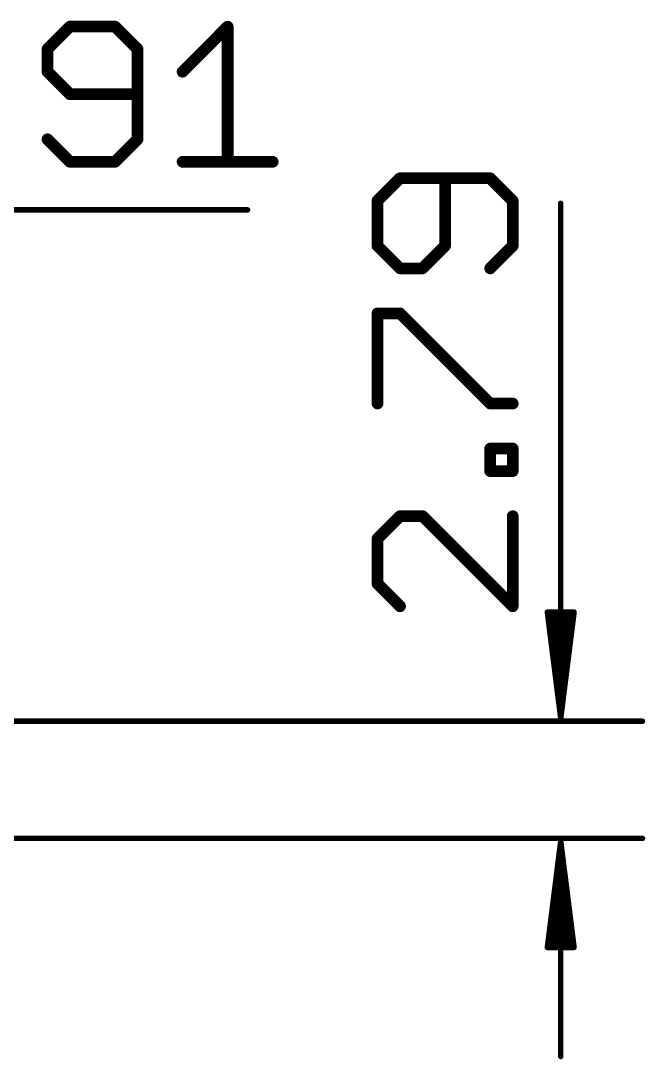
# Model space of a CAD drawing. Extents: x -21 to 66.3, y -17.3 to 56.8.
# Drawn here: x 51.39 to 66.28, y -5.27 to 19.49 of the extents above; entities that cross this region are included whole.
import ezdxf

# ---------------------------------------------------------------- set-up
doc = ezdxf.new("R2010")
doc.units = 0
doc.layers.add('47', color=253, linetype='CONTINUOUS')

msp = doc.modelspace()

# ---------------------------------------------------------------- linework, layer by layer
at = {"layer": '47'}
for points, const_width in [([(52.5611, 19.3541), (52.0238, 18.8168)], 0.2794), ([(53.6355, 19.3541), (52.5611, 19.3541)], 0.2794), ([(54.1727, 18.8168), (53.6355, 19.3541)], 0.2794), ([(55.2466, 18.2796), (56.321, 19.3541)], 0.2794), ([(56.321, 19.3541), (56.321, 16.1307)], 0.2794), ([(52.0238, 18.8168), (52.0238, 18.2796)], 0.2794), ([(54.1727, 16.6679), (54.1727, 18.8168)], 0.2794), ([(52.0238, 18.2796), (52.5611, 17.7424)], 0.2794), ([(52.5611, 17.7424), (54.1727, 17.7424)], 0.2794), ([(52.0238, 16.6679), (52.5611, 16.1307)], 0.2794), ([(53.6355, 16.1307), (54.1727, 16.6679)], 0.2794), ([(52.5611, 16.1307), (53.6355, 16.1307)], 0.2794), ([(55.2466, 16.1307), (57.3955, 16.1307)], 0.2794), ([(60.4312, 15.7395), (59.8939, 15.2023)], 0.2794), ([(62.5801, 15.7395), (60.4312, 15.7395)], 0.2794), ([(61.5056, 14.1278), (61.5056, 15.7395)], 0.2794), ([(63.1173, 15.2023), (62.5801, 15.7395)], 0.2794), ([(59.8939, 15.2023), (59.8939, 14.1278)], 0.2794), ([(63.1173, 14.1278), (63.1173, 15.2023)], 0.2794), ([(64.262, 2.859), (64.262, 15.1411)], 0.13), ([(44.515, 14.986), (56.7971, 14.986)], 0.13), ([(59.8939, 14.1278), (60.4312, 13.5906)], 0.2794), ([(60.9684, 13.5906), (61.5056, 14.1278)], 0.2794), ([(62.5801, 13.5906), (63.1173, 14.1278)], 0.2794), ([(60.4312, 13.5906), (60.9684, 13.5906)], 0.2794), ([(59.8939, 10.3678), (59.8939, 12.5167)], 0.2794), ([(59.8939, 12.5167), (60.4312, 12.5167)], 0.2794), ([(60.4312, 12.5167), (62.5801, 10.3678)], 0.2794), ([(62.5801, 10.3678), (63.1173, 10.3678)], 0.2794), ([(62.5801, 8.7565), (62.5801, 9.2937)], 0.2794), ([(62.5801, 9.2937), (63.1173, 9.2937)], 0.2794), ([(63.1173, 9.2937), (63.1173, 8.7565)], 0.2794), ([(63.1173, 8.7565), (62.5801, 8.7565)], 0.2794), ([(60.4312, 7.6826), (59.8939, 7.1454)], 0.2794), ([(60.9684, 7.6826), (60.4312, 7.6826)], 0.2794), ([(63.1173, 5.5337), (60.9684, 7.6826)], 0.2794), ([(63.1173, 7.6826), (63.1173, 5.5337)], 0.2794), ([(59.8939, 7.1454), (59.8939, 6.0709)], 0.2794), ([(59.8939, 6.0709), (60.4312, 5.5337)], 0.2794), ([(64.262, 2.859), (63.9428, 5.394)], 0.13), ([(63.9428, 5.394), (64.5812, 5.394)], 0.13), ([(64.262, 2.859), (64.002, 5.394)], 0.13), ([(64.262, 2.859), (64.132, 5.394)], 0.13), ([(64.5812, 5.394), (64.262, 2.859)], 0.13), ([(64.392, 5.394), (64.262, 2.859)], 0.13), ([(64.522, 5.394), (64.262, 2.859)], 0.13), ([(13.208, 2.794), (66.212, 2.794)], 0.13), ([(13.208, 0), (66.212, 0)], 0.13), ([(64.262, -0.065), (63.9428, -2.6)], 0.13), ([(64.262, -0.065), (64.002, -2.6)], 0.13), ([(64.262, -0.065), (64.132, -2.6)], 0.13), ([(64.262, -0.065), (64.262, -5.2)], 0.13), ([(64.5812, -2.6), (64.262, -0.065)], 0.13), ([(64.392, -2.6), (64.262, -0.065)], 0.13), ([(64.522, -2.6), (64.262, -0.065)], 0.13), ([(63.9428, -2.6), (64.5812, -2.6)], 0.13)]:
    msp.add_lwpolyline(points, dxfattribs=dict(at, const_width=const_width))
for points, const_width in [([(52.5611, 19.4239, 1), (52.5611, 19.2842)], 0.1397), ([(52.6104, 19.3047, 1), (52.5117, 19.4034)], 0.1397), ([(53.6849, 19.4034, 1), (53.5861, 19.3047)], 0.1397), ([(53.6355, 19.2842, 1), (53.6355, 19.4239)], 0.1397), ([(56.3909, 19.3541, 1), (56.2512, 19.3541)], 0.1397), ([(56.3704, 19.3047, 1), (56.2716, 19.4034)], 0.1397), ([(52.0937, 18.8168, 1), (51.954, 18.8168)], 0.1397), ([(51.9744, 18.8662, 1), (52.0732, 18.7674)], 0.1397), ([(54.2426, 18.8168, 1), (54.1029, 18.8168)], 0.1397), ([(54.1233, 18.7674, 1), (54.2221, 18.8662)], 0.1397), ([(52.0732, 18.329, 1), (51.9744, 18.2302)], 0.1397), ([(51.954, 18.2796, 1), (52.0937, 18.2796)], 0.1397), ([(55.1972, 18.329, 1), (55.296, 18.2302)], 0.1397), ([(52.5611, 17.8122, 1), (52.5611, 17.6725)], 0.1397), ([(52.5117, 17.693, 1), (52.6104, 17.7918)], 0.1397), ([(54.1727, 17.6725, 1), (54.1727, 17.8122)], 0.1397), ([(52.0732, 16.7173, 1), (51.9744, 16.6185)], 0.1397), ([(54.1029, 16.6679, 1), (54.2426, 16.6679)], 0.1397), ([(54.2221, 16.6185, 1), (54.1233, 16.7173)], 0.1397), ([(52.5611, 16.2005, 1), (52.5611, 16.0609)], 0.1397), ([(52.5117, 16.0813, 1), (52.6104, 16.1801)], 0.1397), ([(53.5861, 16.1801, 1), (53.6849, 16.0813)], 0.1397), ([(53.6355, 16.0609, 1), (53.6355, 16.2005)], 0.1397), ([(55.2466, 16.2005, 1), (55.2466, 16.0609)], 0.1397), ([(56.2512, 16.1307, 1), (56.3909, 16.1307)], 0.1397), ([(57.3955, 16.0609, 1), (57.3955, 16.2005)], 0.1397), ([(60.4312, 15.8093, 1), (60.4312, 15.6696)], 0.1397), ([(60.4806, 15.6901, 1), (60.3818, 15.7889)], 0.1397), ([(61.5755, 15.7395, 1), (61.4358, 15.7395)], 0.1397), ([(62.6295, 15.7889, 1), (62.5307, 15.6901)], 0.1397), ([(62.5801, 15.6696, 1), (62.5801, 15.8093)], 0.1397), ([(59.9638, 15.2023, 1), (59.8241, 15.2023)], 0.1397), ([(59.8446, 15.2516, 1), (59.9433, 15.1529)], 0.1397), ([(63.1872, 15.2023, 1), (63.0474, 15.2023)], 0.1397), ([(63.0679, 15.1529, 1), (63.1667, 15.2516)], 0.1397), ([(64.2945, 15.1411, 1), (64.2295, 15.1411)], 0.065), ([(56.7971, 14.9535, 1), (56.7971, 15.0185)], 0.065), ([(59.8241, 14.1278, 1), (59.9638, 14.1278)], 0.1397), ([(59.9433, 14.1772, 1), (59.8446, 14.0784)], 0.1397), ([(61.4358, 14.1278, 1), (61.5755, 14.1278)], 0.1397), ([(61.555, 14.0784, 1), (61.4562, 14.1772)], 0.1397), ([(63.0474, 14.1278, 1), (63.1872, 14.1278)], 0.1397), ([(63.1667, 14.0784, 1), (63.0679, 14.1772)], 0.1397), ([(60.4312, 13.6604, 1), (60.4312, 13.5207)], 0.1397), ([(60.3818, 13.5412, 1), (60.4806, 13.64)], 0.1397), ([(60.919, 13.64, 1), (61.0178, 13.5412)], 0.1397), ([(60.9684, 13.5207, 1), (60.9684, 13.6604)], 0.1397), ([(62.5307, 13.64, 1), (62.6295, 13.5412)], 0.1397), ([(59.8939, 12.5866, 1), (59.8939, 12.4469)], 0.1397), ([(59.9638, 12.5167, 1), (59.8241, 12.5167)], 0.1397), ([(60.4806, 12.5661, 1), (60.3818, 12.4673)], 0.1397), ([(60.4312, 12.4469, 1), (60.4312, 12.5866)], 0.1397), ([(59.8241, 10.3678, 1), (59.9638, 10.3678)], 0.1397), ([(62.5801, 10.4377, 1), (62.5801, 10.298)], 0.1397), ([(62.5307, 10.3184, 1), (62.6295, 10.4172)], 0.1397), ([(63.1173, 10.298, 1), (63.1173, 10.4377)], 0.1397), ([(62.6499, 9.2937, 1), (62.5102, 9.2937)], 0.1397), ([(62.5801, 9.3635, 1), (62.5801, 9.2238)], 0.1397), ([(63.1872, 9.2937, 1), (63.0474, 9.2937)], 0.1397), ([(63.1173, 9.2238, 1), (63.1173, 9.3635)], 0.1397), ([(62.5102, 8.7565, 1), (62.6499, 8.7565)], 0.1397), ([(62.5801, 8.8263, 1), (62.5801, 8.6866)], 0.1397), ([(63.0474, 8.7565, 1), (63.1872, 8.7565)], 0.1397), ([(63.1173, 8.6866, 1), (63.1173, 8.8263)], 0.1397), ([(60.4312, 7.7525, 1), (60.4312, 7.6128)], 0.1397), ([(60.4806, 7.6332, 1), (60.3818, 7.732)], 0.1397), ([(61.0178, 7.732, 1), (60.919, 7.6332)], 0.1397), ([(60.9684, 7.6128, 1), (60.9684, 7.7525)], 0.1397), ([(63.1872, 7.6826, 1), (63.0474, 7.6826)], 0.1397), ([(59.9638, 7.1454, 1), (59.8241, 7.1454)], 0.1397), ([(59.8446, 7.1948, 1), (59.9433, 7.096)], 0.1397), ([(59.9433, 6.1203, 1), (59.8446, 6.0215)], 0.1397), ([(59.8241, 6.0709, 1), (59.9638, 6.0709)], 0.1397), ([(60.3818, 5.4843, 1), (60.4806, 5.5831)], 0.1397), ([(63.0474, 5.5337, 1), (63.1872, 5.5337)], 0.1397), ([(63.0679, 5.4843, 1), (63.1667, 5.5831)], 0.1397), ([(63.975, 5.3981, 1), (63.9105, 5.3899)], 0.065), ([(63.9428, 5.4265, 1), (63.9428, 5.3615)], 0.065), ([(64.0343, 5.3973, 1), (63.9697, 5.3907)], 0.065), ([(64.1645, 5.3957, 1), (64.0995, 5.3923)], 0.065), ([(64.4245, 5.3923, 1), (64.3595, 5.3957)], 0.065), ([(64.5543, 5.3907, 1), (64.4897, 5.3973)], 0.065), ([(64.6135, 5.3899, 1), (64.549, 5.3981)], 0.065), ([(64.5812, 5.3615, 1), (64.5812, 5.4265)], 0.065), ([(64.2298, 2.8631, 1), (64.2942, 2.8549)], 0.065), ([(64.2297, 2.8623, 1), (64.2943, 2.8557)], 0.065), ([(64.2295, 2.8573, 1), (64.2945, 2.8607)], 0.065), ([(64.2295, 2.8607, 1), (64.2945, 2.8573)], 0.065), ([(64.2295, 2.859, 1), (64.2945, 2.859)], 0.065), ([(64.2297, 2.8557, 1), (64.2943, 2.8623)], 0.065), ([(64.2298, 2.8549, 1), (64.2942, 2.8631)], 0.065), ([(66.212, 2.7615, 1), (66.212, 2.8265)], 0.065), ([(64.2945, -0.0667, 1), (64.2295, -0.0633)], 0.065), ([(64.2945, -0.0633, 1), (64.2295, -0.0667)], 0.065), ([(66.212, -0.0325, 1), (66.212, 0.0325)], 0.065), ([(64.2945, -0.065, 1), (64.2295, -0.065)], 0.065), ([(64.2942, -0.0609, 1), (64.2298, -0.0691)], 0.065), ([(64.2943, -0.0617, 1), (64.2297, -0.0683)], 0.065), ([(64.2943, -0.0683, 1), (64.2297, -0.0617)], 0.065), ([(64.2942, -0.0691, 1), (64.2298, -0.0609)], 0.065), ([(63.9105, -2.5959, 1), (63.975, -2.6041)], 0.065), ([(63.9428, -2.5675, 1), (63.9428, -2.6325)], 0.065), ([(63.9697, -2.5967, 1), (64.0343, -2.6033)], 0.065), ([(64.0995, -2.5983, 1), (64.1645, -2.6017)], 0.065), ([(64.3595, -2.6017, 1), (64.4245, -2.5983)], 0.065), ([(64.4897, -2.6033, 1), (64.5543, -2.5967)], 0.065), ([(64.549, -2.6041, 1), (64.6135, -2.5959)], 0.065), ([(64.5812, -2.6325, 1), (64.5812, -2.5675)], 0.065), ([(64.2295, -5.2, 1), (64.2945, -5.2)], 0.065)]:
    msp.add_lwpolyline(points, format="xyb", dxfattribs=dict(at, const_width=const_width))

doc.saveas('drawing.dxf')
